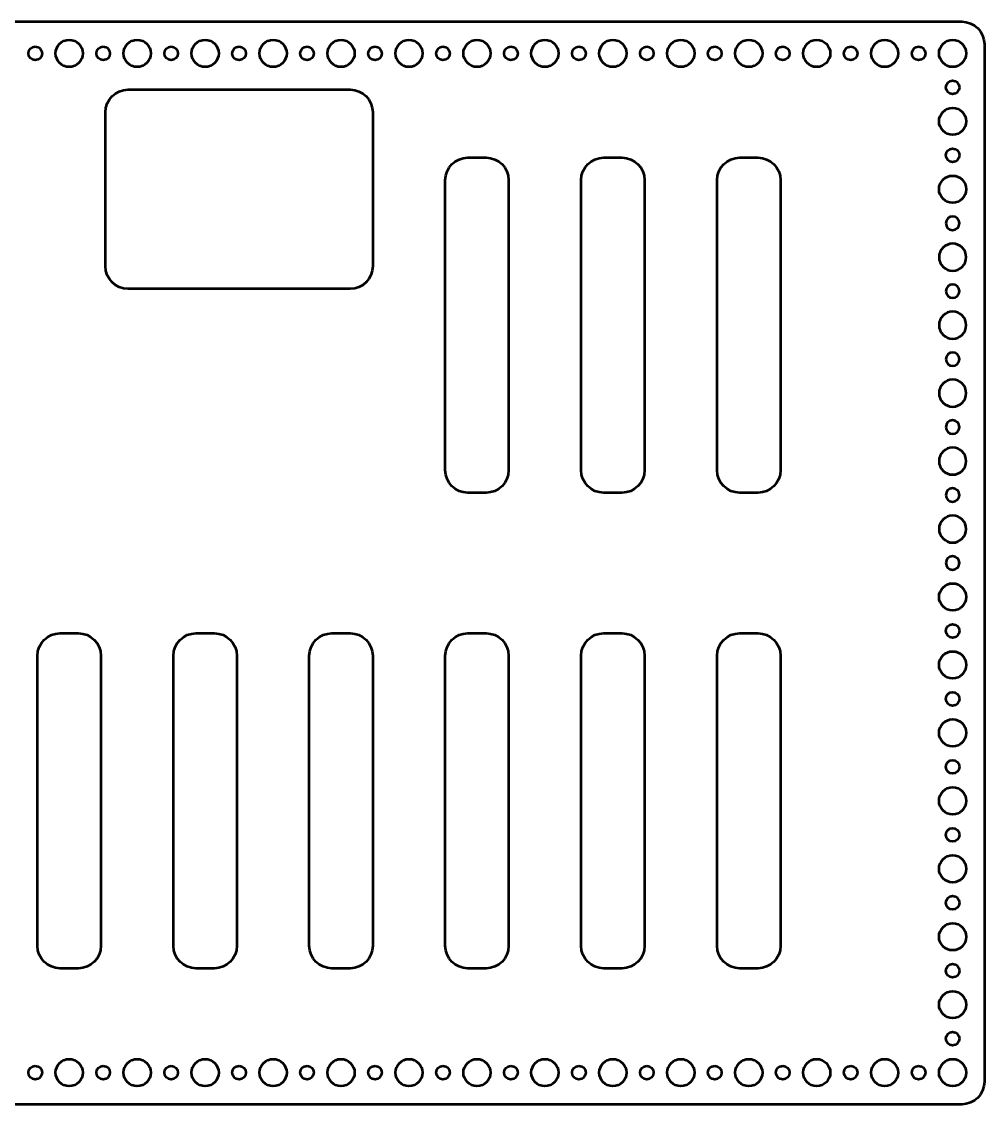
# Model space of a CAD drawing. Header units: centimetres. Extents: x -69 to 69, y -115 to 104.
# Drawn here: x -4.8 to 16.45, y -56.95 to -33.05 of the extents above; entities that cross this region are included whole.
import ezdxf

# ---------------------------------------------------------------- set-up
doc = ezdxf.new("R2010")
doc.units = ezdxf.units.CM
doc.header["$MEASUREMENT"] = 0
doc.layers.add('Layer 1', color=7, linetype='Continuous')

msp = doc.modelspace()

# ---------------------------------------------------------------- linework, layer by layer
at = {"layer": 'Layer 1', "lineweight": 53}
for centre, major_axis in [((-3.75001, -33.75001), (0, 0.30001)), ((-2.25001, -33.75001), (0, 0.30001)), ((-0.75001, -33.75001), (0, 0.30001)), ((0.74999, -33.75001), (0, 0.30001)), ((2.24999, -33.75001), (0, 0.30001)), ((3.74999, -33.75001), (0, 0.30001)), ((5.24999, -33.75001), (0, 0.30001)), ((6.74999, -33.75001), (0, 0.30001)), ((8.24999, -33.75001), (0, 0.30001)), ((9.74999, -33.75001), (0, 0.30001)), ((11.24999, -33.75001), (0, 0.30001)), ((12.74999, -33.75001), (0, 0.30001)), ((14.24999, -33.75001), (0, 0.30001)), ((15.74999, -33.75001), (0, 0.30001)), ((-4.5, -33.75), (0, 0.15)), ((-3, -33.75), (0, 0.15)), ((-1.5, -33.75), (0, 0.15)), ((0, -33.75), (0, 0.15)), ((1.5, -33.75), (0, 0.15)), ((3, -33.75), (0, 0.15)), ((4.5, -33.75), (0, 0.15)), ((6, -33.75), (0, 0.15)), ((7.5, -33.75), (0, 0.15)), ((9, -33.75), (0, 0.15)), ((10.5, -33.75), (0, 0.15)), ((12, -33.75), (0, 0.15)), ((13.5, -33.75), (0, 0.15)), ((15, -33.75), (0, 0.15)), ((-4.5, -56.25), (0, 0.15)), ((-3.75001, -56.25001), (0, 0.30001)), ((-3, -56.25), (0, 0.15)), ((-2.25001, -56.25001), (0, 0.30001)), ((-1.5, -56.25), (0, 0.15)), ((-0.75001, -56.25001), (0, 0.30001)), ((0, -56.25), (0, 0.15)), ((0.74999, -56.25001), (0, 0.30001)), ((1.5, -56.25), (0, 0.15)), ((2.24999, -56.25001), (0, 0.30001)), ((3, -56.25), (0, 0.15)), ((3.74999, -56.25001), (0, 0.30001)), ((4.5, -56.25), (0, 0.15)), ((5.24999, -56.25001), (0, 0.30001)), ((6, -56.25), (0, 0.15)), ((6.74999, -56.25001), (0, 0.30001)), ((7.5, -56.25), (0, 0.15)), ((8.24999, -56.25001), (0, 0.30001)), ((9, -56.25), (0, 0.15)), ((9.74999, -56.25001), (0, 0.30001)), ((10.5, -56.25), (0, 0.15)), ((11.24999, -56.25001), (0, 0.30001)), ((12, -56.25), (0, 0.15)), ((12.74999, -56.25001), (0, 0.30001)), ((13.5, -56.25), (0, 0.15)), ((14.24999, -56.25001), (0, 0.30001)), ((15, -56.25), (0, 0.15)), ((15.74999, -56.25001), (0, 0.30001))]:
    msp.add_ellipse(centre, major_axis=major_axis, ratio=1, dxfattribs=at)
for points, knots in [([(16.45, -56.45), (16.45, -56.45), (16.45, -33.55), (16.45, -33.55), (16.45, -33.55), (16.45, -33.27386), (16.22614, -33.05), (15.95, -33.05), (15.95, -33.05), (15.95, -33.05), (-15.95, -33.05), (-15.95, -33.05), (-15.95, -33.05), (-16.22614, -33.05), (-16.45, -33.27386), (-16.45, -33.55), (-16.45, -33.55), (-16.45, -33.55), (-16.45, -46.55), (-16.45, -46.55), (-16.45, -46.55), (-16.45, -46.55), (-15.05, -46.55), (-15.05, -46.55), (-15.05, -46.55), (-14.77386, -46.55), (-14.55, -46.77386), (-14.55, -47.05), (-14.55, -47.05), (-14.55, -47.05), (-14.55, -50.45), (-14.55, -50.45), (-14.55, -50.45), (-14.55, -50.72614), (-14.77386, -50.95), (-15.05, -50.95), (-15.05, -50.95), (-15.05, -50.95), (-16.45, -50.95), (-16.45, -50.95), (-16.45, -50.95), (-16.45, -50.95), (-16.45, -56.45), (-16.45, -56.45), (-16.45, -56.45), (-16.45, -56.72614), (-16.22614, -56.95), (-15.95, -56.95), (-15.95, -56.95), (-15.95, -56.95), (15.95, -56.95), (15.95, -56.95), (15.95, -56.95), (16.22614, -56.95), (16.45, -56.72614), (16.45, -56.45)], [0, 0, 0, 0, 0.06666667, 0.06666667, 0.06666667, 0.06666667, 0.13333333, 0.13333333, 0.13333333, 0.13333333, 0.2, 0.2, 0.2, 0.2, 0.26666667, 0.26666667, 0.26666667, 0.26666667, 0.33333333, 0.33333333, 0.33333333, 0.33333333, 0.4, 0.4, 0.4, 0.4, 0.46666667, 0.46666667, 0.46666667, 0.46666667, 0.53333333, 0.53333333, 0.53333333, 0.53333333, 0.6, 0.6, 0.6, 0.6, 0.66666667, 0.66666667, 0.66666667, 0.66666667, 0.73333333, 0.73333333, 0.73333333, 0.73333333, 0.8, 0.8, 0.8, 0.8, 0.86666667, 0.86666667, 0.86666667, 0.86666667, 1, 1, 1, 1]), ([(15.9, -34.5), (15.9, -34.41716), (15.83284, -34.35), (15.75, -34.35), (15.75, -34.35), (15.66716, -34.35), (15.6, -34.41716), (15.6, -34.5), (15.6, -34.5), (15.6, -34.58284), (15.66716, -34.65), (15.75, -34.65), (15.75, -34.65), (15.83284, -34.65), (15.9, -34.58284), (15.9, -34.5)], [0, 0, 0, 0, 0.2, 0.2, 0.2, 0.2, 0.4, 0.4, 0.4, 0.4, 0.6, 0.6, 0.6, 0.6, 1, 1, 1, 1]), ([(2.95, -38.45), (2.95, -38.45), (2.95, -35.05), (2.95, -35.05), (2.95, -35.05), (2.95, -34.77386), (2.72614, -34.55), (2.45, -34.55), (2.45, -34.55), (2.45, -34.55), (-2.45, -34.55), (-2.45, -34.55), (-2.45, -34.55), (-2.72614, -34.55), (-2.95, -34.77386), (-2.95, -35.05), (-2.95, -35.05), (-2.95, -35.05), (-2.95, -38.45), (-2.95, -38.45), (-2.95, -38.45), (-2.95, -38.72614), (-2.72614, -38.95), (-2.45, -38.95), (-2.45, -38.95), (-2.45, -38.95), (2.45, -38.95), (2.45, -38.95), (2.45, -38.95), (2.72614, -38.95), (2.95, -38.72614), (2.95, -38.45)], [0, 0, 0, 0, 0.11111111, 0.11111111, 0.11111111, 0.11111111, 0.22222222, 0.22222222, 0.22222222, 0.22222222, 0.33333333, 0.33333333, 0.33333333, 0.33333333, 0.44444444, 0.44444444, 0.44444444, 0.44444444, 0.55555556, 0.55555556, 0.55555556, 0.55555556, 0.66666667, 0.66666667, 0.66666667, 0.66666667, 0.77777778, 0.77777778, 0.77777778, 0.77777778, 1, 1, 1, 1]), ([(16.05, -35.25), (16.05, -35.08431), (15.91569, -34.95), (15.75, -34.95), (15.75, -34.95), (15.58431, -34.95), (15.45, -35.08431), (15.45, -35.25), (15.45, -35.25), (15.45, -35.41569), (15.58431, -35.55), (15.75, -35.55), (15.75, -35.55), (15.91569, -35.55), (16.05, -35.41569), (16.05, -35.25)], [0, 0, 0, 0, 0.2, 0.2, 0.2, 0.2, 0.4, 0.4, 0.4, 0.4, 0.6, 0.6, 0.6, 0.6, 1, 1, 1, 1]), ([(15.9, -36), (15.9, -35.91716), (15.83284, -35.85), (15.75, -35.85), (15.75, -35.85), (15.66716, -35.85), (15.6, -35.91716), (15.6, -36), (15.6, -36), (15.6, -36.08284), (15.66716, -36.15), (15.75, -36.15), (15.75, -36.15), (15.83284, -36.15), (15.9, -36.08284), (15.9, -36)], [0, 0, 0, 0, 0.2, 0.2, 0.2, 0.2, 0.4, 0.4, 0.4, 0.4, 0.6, 0.6, 0.6, 0.6, 1, 1, 1, 1]), ([(5.95, -42.95), (5.95, -42.95), (5.95, -36.55), (5.95, -36.55), (5.95, -36.55), (5.95, -36.27386), (5.72614, -36.05), (5.45, -36.05), (5.45, -36.05), (5.45, -36.05), (5.05, -36.05), (5.05, -36.05), (5.05, -36.05), (4.77386, -36.05), (4.55, -36.27386), (4.55, -36.55), (4.55, -36.55), (4.55, -36.55), (4.55, -42.95), (4.55, -42.95), (4.55, -42.95), (4.55, -43.22614), (4.77386, -43.45), (5.05, -43.45), (5.05, -43.45), (5.05, -43.45), (5.45, -43.45), (5.45, -43.45), (5.45, -43.45), (5.72614, -43.45), (5.95, -43.22614), (5.95, -42.95)], [0, 0, 0, 0, 0.11111111, 0.11111111, 0.11111111, 0.11111111, 0.22222222, 0.22222222, 0.22222222, 0.22222222, 0.33333333, 0.33333333, 0.33333333, 0.33333333, 0.44444444, 0.44444444, 0.44444444, 0.44444444, 0.55555556, 0.55555556, 0.55555556, 0.55555556, 0.66666667, 0.66666667, 0.66666667, 0.66666667, 0.77777778, 0.77777778, 0.77777778, 0.77777778, 1, 1, 1, 1]), ([(8.95, -42.95), (8.95, -42.95), (8.95, -36.55), (8.95, -36.55), (8.95, -36.55), (8.95, -36.27386), (8.72614, -36.05), (8.45, -36.05), (8.45, -36.05), (8.45, -36.05), (8.05, -36.05), (8.05, -36.05), (8.05, -36.05), (7.77386, -36.05), (7.55, -36.27386), (7.55, -36.55), (7.55, -36.55), (7.55, -36.55), (7.55, -42.95), (7.55, -42.95), (7.55, -42.95), (7.55, -43.22614), (7.77386, -43.45), (8.05, -43.45), (8.05, -43.45), (8.05, -43.45), (8.45, -43.45), (8.45, -43.45), (8.45, -43.45), (8.72614, -43.45), (8.95, -43.22614), (8.95, -42.95)], [0, 0, 0, 0, 0.11111111, 0.11111111, 0.11111111, 0.11111111, 0.22222222, 0.22222222, 0.22222222, 0.22222222, 0.33333333, 0.33333333, 0.33333333, 0.33333333, 0.44444444, 0.44444444, 0.44444444, 0.44444444, 0.55555556, 0.55555556, 0.55555556, 0.55555556, 0.66666667, 0.66666667, 0.66666667, 0.66666667, 0.77777778, 0.77777778, 0.77777778, 0.77777778, 1, 1, 1, 1]), ([(11.95, -42.95), (11.95, -42.95), (11.95, -36.55), (11.95, -36.55), (11.95, -36.55), (11.95, -36.27386), (11.72614, -36.05), (11.45, -36.05), (11.45, -36.05), (11.45, -36.05), (11.05, -36.05), (11.05, -36.05), (11.05, -36.05), (10.77386, -36.05), (10.55, -36.27386), (10.55, -36.55), (10.55, -36.55), (10.55, -36.55), (10.55, -42.95), (10.55, -42.95), (10.55, -42.95), (10.55, -43.22614), (10.77386, -43.45), (11.05, -43.45), (11.05, -43.45), (11.05, -43.45), (11.45, -43.45), (11.45, -43.45), (11.45, -43.45), (11.72614, -43.45), (11.95, -43.22614), (11.95, -42.95)], [0, 0, 0, 0, 0.11111111, 0.11111111, 0.11111111, 0.11111111, 0.22222222, 0.22222222, 0.22222222, 0.22222222, 0.33333333, 0.33333333, 0.33333333, 0.33333333, 0.44444444, 0.44444444, 0.44444444, 0.44444444, 0.55555556, 0.55555556, 0.55555556, 0.55555556, 0.66666667, 0.66666667, 0.66666667, 0.66666667, 0.77777778, 0.77777778, 0.77777778, 0.77777778, 1, 1, 1, 1]), ([(16.05, -36.75), (16.05, -36.58431), (15.91569, -36.45), (15.75, -36.45), (15.75, -36.45), (15.58431, -36.45), (15.45, -36.58431), (15.45, -36.75), (15.45, -36.75), (15.45, -36.91569), (15.58431, -37.05), (15.75, -37.05), (15.75, -37.05), (15.91569, -37.05), (16.05, -36.91569), (16.05, -36.75)], [0, 0, 0, 0, 0.2, 0.2, 0.2, 0.2, 0.4, 0.4, 0.4, 0.4, 0.6, 0.6, 0.6, 0.6, 1, 1, 1, 1]), ([(15.6, -37.5), (15.6, -37.41716), (15.66716, -37.35), (15.75, -37.35), (15.75, -37.35), (15.83284, -37.35), (15.9, -37.41716), (15.9, -37.5), (15.9, -37.5), (15.9, -37.58284), (15.83284, -37.65), (15.75, -37.65), (15.75, -37.65), (15.66716, -37.65), (15.6, -37.58284), (15.6, -37.5)], [0, 0, 0, 0, 0.2, 0.2, 0.2, 0.2, 0.4, 0.4, 0.4, 0.4, 0.6, 0.6, 0.6, 0.6, 1, 1, 1, 1]), ([(15.45, -38.25), (15.45, -38.08431), (15.58431, -37.95), (15.75, -37.95), (15.75, -37.95), (15.91569, -37.95), (16.05, -38.08431), (16.05, -38.25), (16.05, -38.25), (16.05, -38.41569), (15.91569, -38.55), (15.75, -38.55), (15.75, -38.55), (15.58431, -38.55), (15.45, -38.41569), (15.45, -38.25)], [0, 0, 0, 0, 0.2, 0.2, 0.2, 0.2, 0.4, 0.4, 0.4, 0.4, 0.6, 0.6, 0.6, 0.6, 1, 1, 1, 1]), ([(15.6, -39), (15.6, -38.91716), (15.66716, -38.85), (15.75, -38.85), (15.75, -38.85), (15.83284, -38.85), (15.9, -38.91716), (15.9, -39), (15.9, -39), (15.9, -39.08284), (15.83284, -39.15), (15.75, -39.15), (15.75, -39.15), (15.66716, -39.15), (15.6, -39.08284), (15.6, -39)], [0, 0, 0, 0, 0.2, 0.2, 0.2, 0.2, 0.4, 0.4, 0.4, 0.4, 0.6, 0.6, 0.6, 0.6, 1, 1, 1, 1]), ([(15.45, -39.75), (15.45, -39.58431), (15.58431, -39.45), (15.75, -39.45), (15.75, -39.45), (15.91569, -39.45), (16.05, -39.58431), (16.05, -39.75), (16.05, -39.75), (16.05, -39.91569), (15.91569, -40.05), (15.75, -40.05), (15.75, -40.05), (15.58431, -40.05), (15.45, -39.91569), (15.45, -39.75)], [0, 0, 0, 0, 0.2, 0.2, 0.2, 0.2, 0.4, 0.4, 0.4, 0.4, 0.6, 0.6, 0.6, 0.6, 1, 1, 1, 1]), ([(15.6, -40.5), (15.6, -40.41716), (15.66716, -40.35), (15.75, -40.35), (15.75, -40.35), (15.83284, -40.35), (15.9, -40.41716), (15.9, -40.5), (15.9, -40.5), (15.9, -40.58284), (15.83284, -40.65), (15.75, -40.65), (15.75, -40.65), (15.66716, -40.65), (15.6, -40.58284), (15.6, -40.5)], [0, 0, 0, 0, 0.2, 0.2, 0.2, 0.2, 0.4, 0.4, 0.4, 0.4, 0.6, 0.6, 0.6, 0.6, 1, 1, 1, 1]), ([(15.45, -41.25), (15.45, -41.08431), (15.58431, -40.95), (15.75, -40.95), (15.75, -40.95), (15.91569, -40.95), (16.05, -41.08431), (16.05, -41.25), (16.05, -41.25), (16.05, -41.41569), (15.91569, -41.55), (15.75, -41.55), (15.75, -41.55), (15.58431, -41.55), (15.45, -41.41569), (15.45, -41.25)], [0, 0, 0, 0, 0.2, 0.2, 0.2, 0.2, 0.4, 0.4, 0.4, 0.4, 0.6, 0.6, 0.6, 0.6, 1, 1, 1, 1]), ([(15.6, -42), (15.6, -41.91716), (15.66716, -41.85), (15.75, -41.85), (15.75, -41.85), (15.83284, -41.85), (15.9, -41.91716), (15.9, -42), (15.9, -42), (15.9, -42.08284), (15.83284, -42.15), (15.75, -42.15), (15.75, -42.15), (15.66716, -42.15), (15.6, -42.08284), (15.6, -42)], [0, 0, 0, 0, 0.2, 0.2, 0.2, 0.2, 0.4, 0.4, 0.4, 0.4, 0.6, 0.6, 0.6, 0.6, 1, 1, 1, 1]), ([(15.45, -42.75), (15.45, -42.58431), (15.58431, -42.45), (15.75, -42.45), (15.75, -42.45), (15.91569, -42.45), (16.05, -42.58431), (16.05, -42.75), (16.05, -42.75), (16.05, -42.91569), (15.91569, -43.05), (15.75, -43.05), (15.75, -43.05), (15.58431, -43.05), (15.45, -42.91569), (15.45, -42.75)], [0, 0, 0, 0, 0.2, 0.2, 0.2, 0.2, 0.4, 0.4, 0.4, 0.4, 0.6, 0.6, 0.6, 0.6, 1, 1, 1, 1]), ([(15.6, -43.5), (15.6, -43.41716), (15.66716, -43.35), (15.75, -43.35), (15.75, -43.35), (15.83284, -43.35), (15.9, -43.41716), (15.9, -43.5), (15.9, -43.5), (15.9, -43.58284), (15.83284, -43.65), (15.75, -43.65), (15.75, -43.65), (15.66716, -43.65), (15.6, -43.58284), (15.6, -43.5)], [0, 0, 0, 0, 0.2, 0.2, 0.2, 0.2, 0.4, 0.4, 0.4, 0.4, 0.6, 0.6, 0.6, 0.6, 1, 1, 1, 1]), ([(15.45, -44.25), (15.45, -44.08431), (15.58431, -43.95), (15.75, -43.95), (15.75, -43.95), (15.91569, -43.95), (16.05, -44.08431), (16.05, -44.25), (16.05, -44.25), (16.05, -44.41569), (15.91569, -44.55), (15.75, -44.55), (15.75, -44.55), (15.58431, -44.55), (15.45, -44.41569), (15.45, -44.25)], [0, 0, 0, 0, 0.2, 0.2, 0.2, 0.2, 0.4, 0.4, 0.4, 0.4, 0.6, 0.6, 0.6, 0.6, 1, 1, 1, 1]), ([(15.6, -45), (15.6, -44.91716), (15.66716, -44.85), (15.75, -44.85), (15.75, -44.85), (15.83284, -44.85), (15.9, -44.91716), (15.9, -45), (15.9, -45), (15.9, -45.08284), (15.83284, -45.15), (15.75, -45.15), (15.75, -45.15), (15.66716, -45.15), (15.6, -45.08284), (15.6, -45)], [0, 0, 0, 0, 0.2, 0.2, 0.2, 0.2, 0.4, 0.4, 0.4, 0.4, 0.6, 0.6, 0.6, 0.6, 1, 1, 1, 1]), ([(16.05, -45.75), (16.05, -45.58431), (15.91569, -45.45), (15.75, -45.45), (15.75, -45.45), (15.58431, -45.45), (15.45, -45.58431), (15.45, -45.75), (15.45, -45.75), (15.45, -45.91569), (15.58431, -46.05), (15.75, -46.05), (15.75, -46.05), (15.91569, -46.05), (16.05, -45.91569), (16.05, -45.75)], [0, 0, 0, 0, 0.2, 0.2, 0.2, 0.2, 0.4, 0.4, 0.4, 0.4, 0.6, 0.6, 0.6, 0.6, 1, 1, 1, 1]), ([(15.9, -46.5), (15.9, -46.41716), (15.83284, -46.35), (15.75, -46.35), (15.75, -46.35), (15.66716, -46.35), (15.6, -46.41716), (15.6, -46.5), (15.6, -46.5), (15.6, -46.58284), (15.66716, -46.65), (15.75, -46.65), (15.75, -46.65), (15.83284, -46.65), (15.9, -46.58284), (15.9, -46.5)], [0, 0, 0, 0, 0.2, 0.2, 0.2, 0.2, 0.4, 0.4, 0.4, 0.4, 0.6, 0.6, 0.6, 0.6, 1, 1, 1, 1]), ([(-3.05, -53.45), (-3.05, -53.45), (-3.05, -47.05), (-3.05, -47.05), (-3.05, -47.05), (-3.05, -46.77386), (-3.27386, -46.55), (-3.55, -46.55), (-3.55, -46.55), (-3.55, -46.55), (-3.95, -46.55), (-3.95, -46.55), (-3.95, -46.55), (-4.22614, -46.55), (-4.45, -46.77386), (-4.45, -47.05), (-4.45, -47.05), (-4.45, -47.05), (-4.45, -53.45), (-4.45, -53.45), (-4.45, -53.45), (-4.45, -53.72614), (-4.22614, -53.95), (-3.95, -53.95), (-3.95, -53.95), (-3.95, -53.95), (-3.55, -53.95), (-3.55, -53.95), (-3.55, -53.95), (-3.27386, -53.95), (-3.05, -53.72614), (-3.05, -53.45)], [0, 0, 0, 0, 0.11111111, 0.11111111, 0.11111111, 0.11111111, 0.22222222, 0.22222222, 0.22222222, 0.22222222, 0.33333333, 0.33333333, 0.33333333, 0.33333333, 0.44444444, 0.44444444, 0.44444444, 0.44444444, 0.55555556, 0.55555556, 0.55555556, 0.55555556, 0.66666667, 0.66666667, 0.66666667, 0.66666667, 0.77777778, 0.77777778, 0.77777778, 0.77777778, 1, 1, 1, 1]), ([(-0.05, -53.45), (-0.05, -53.45), (-0.05, -47.05), (-0.05, -47.05), (-0.05, -47.05), (-0.05, -46.77386), (-0.27386, -46.55), (-0.55, -46.55), (-0.55, -46.55), (-0.55, -46.55), (-0.95, -46.55), (-0.95, -46.55), (-0.95, -46.55), (-1.22614, -46.55), (-1.45, -46.77386), (-1.45, -47.05), (-1.45, -47.05), (-1.45, -47.05), (-1.45, -53.45), (-1.45, -53.45), (-1.45, -53.45), (-1.45, -53.72614), (-1.22614, -53.95), (-0.95, -53.95), (-0.95, -53.95), (-0.95, -53.95), (-0.55, -53.95), (-0.55, -53.95), (-0.55, -53.95), (-0.27386, -53.95), (-0.05, -53.72614), (-0.05, -53.45)], [0, 0, 0, 0, 0.11111111, 0.11111111, 0.11111111, 0.11111111, 0.22222222, 0.22222222, 0.22222222, 0.22222222, 0.33333333, 0.33333333, 0.33333333, 0.33333333, 0.44444444, 0.44444444, 0.44444444, 0.44444444, 0.55555556, 0.55555556, 0.55555556, 0.55555556, 0.66666667, 0.66666667, 0.66666667, 0.66666667, 0.77777778, 0.77777778, 0.77777778, 0.77777778, 1, 1, 1, 1]), ([(2.95, -53.45), (2.95, -53.45), (2.95, -47.05), (2.95, -47.05), (2.95, -47.05), (2.95, -46.77386), (2.72614, -46.55), (2.45, -46.55), (2.45, -46.55), (2.45, -46.55), (2.05, -46.55), (2.05, -46.55), (2.05, -46.55), (1.77386, -46.55), (1.55, -46.77386), (1.55, -47.05), (1.55, -47.05), (1.55, -47.05), (1.55, -53.45), (1.55, -53.45), (1.55, -53.45), (1.55, -53.72614), (1.77386, -53.95), (2.05, -53.95), (2.05, -53.95), (2.05, -53.95), (2.45, -53.95), (2.45, -53.95), (2.45, -53.95), (2.72614, -53.95), (2.95, -53.72614), (2.95, -53.45)], [0, 0, 0, 0, 0.11111111, 0.11111111, 0.11111111, 0.11111111, 0.22222222, 0.22222222, 0.22222222, 0.22222222, 0.33333333, 0.33333333, 0.33333333, 0.33333333, 0.44444444, 0.44444444, 0.44444444, 0.44444444, 0.55555556, 0.55555556, 0.55555556, 0.55555556, 0.66666667, 0.66666667, 0.66666667, 0.66666667, 0.77777778, 0.77777778, 0.77777778, 0.77777778, 1, 1, 1, 1]), ([(5.95, -53.45), (5.95, -53.45), (5.95, -47.05), (5.95, -47.05), (5.95, -47.05), (5.95, -46.77386), (5.72614, -46.55), (5.45, -46.55), (5.45, -46.55), (5.45, -46.55), (5.05, -46.55), (5.05, -46.55), (5.05, -46.55), (4.77386, -46.55), (4.55, -46.77386), (4.55, -47.05), (4.55, -47.05), (4.55, -47.05), (4.55, -53.45), (4.55, -53.45), (4.55, -53.45), (4.55, -53.72614), (4.77386, -53.95), (5.05, -53.95), (5.05, -53.95), (5.05, -53.95), (5.45, -53.95), (5.45, -53.95), (5.45, -53.95), (5.72614, -53.95), (5.95, -53.72614), (5.95, -53.45)], [0, 0, 0, 0, 0.11111111, 0.11111111, 0.11111111, 0.11111111, 0.22222222, 0.22222222, 0.22222222, 0.22222222, 0.33333333, 0.33333333, 0.33333333, 0.33333333, 0.44444444, 0.44444444, 0.44444444, 0.44444444, 0.55555556, 0.55555556, 0.55555556, 0.55555556, 0.66666667, 0.66666667, 0.66666667, 0.66666667, 0.77777778, 0.77777778, 0.77777778, 0.77777778, 1, 1, 1, 1]), ([(8.95, -53.45), (8.95, -53.45), (8.95, -47.05), (8.95, -47.05), (8.95, -47.05), (8.95, -46.77386), (8.72614, -46.55), (8.45, -46.55), (8.45, -46.55), (8.45, -46.55), (8.05, -46.55), (8.05, -46.55), (8.05, -46.55), (7.77386, -46.55), (7.55, -46.77386), (7.55, -47.05), (7.55, -47.05), (7.55, -47.05), (7.55, -53.45), (7.55, -53.45), (7.55, -53.45), (7.55, -53.72614), (7.77386, -53.95), (8.05, -53.95), (8.05, -53.95), (8.05, -53.95), (8.45, -53.95), (8.45, -53.95), (8.45, -53.95), (8.72614, -53.95), (8.95, -53.72614), (8.95, -53.45)], [0, 0, 0, 0, 0.11111111, 0.11111111, 0.11111111, 0.11111111, 0.22222222, 0.22222222, 0.22222222, 0.22222222, 0.33333333, 0.33333333, 0.33333333, 0.33333333, 0.44444444, 0.44444444, 0.44444444, 0.44444444, 0.55555556, 0.55555556, 0.55555556, 0.55555556, 0.66666667, 0.66666667, 0.66666667, 0.66666667, 0.77777778, 0.77777778, 0.77777778, 0.77777778, 1, 1, 1, 1]), ([(11.95, -53.45), (11.95, -53.45), (11.95, -47.05), (11.95, -47.05), (11.95, -47.05), (11.95, -46.77386), (11.72614, -46.55), (11.45, -46.55), (11.45, -46.55), (11.45, -46.55), (11.05, -46.55), (11.05, -46.55), (11.05, -46.55), (10.77386, -46.55), (10.55, -46.77386), (10.55, -47.05), (10.55, -47.05), (10.55, -47.05), (10.55, -53.45), (10.55, -53.45), (10.55, -53.45), (10.55, -53.72614), (10.77386, -53.95), (11.05, -53.95), (11.05, -53.95), (11.05, -53.95), (11.45, -53.95), (11.45, -53.95), (11.45, -53.95), (11.72614, -53.95), (11.95, -53.72614), (11.95, -53.45)], [0, 0, 0, 0, 0.11111111, 0.11111111, 0.11111111, 0.11111111, 0.22222222, 0.22222222, 0.22222222, 0.22222222, 0.33333333, 0.33333333, 0.33333333, 0.33333333, 0.44444444, 0.44444444, 0.44444444, 0.44444444, 0.55555556, 0.55555556, 0.55555556, 0.55555556, 0.66666667, 0.66666667, 0.66666667, 0.66666667, 0.77777778, 0.77777778, 0.77777778, 0.77777778, 1, 1, 1, 1]), ([(16.05, -47.25), (16.05, -47.08431), (15.91569, -46.95), (15.75, -46.95), (15.75, -46.95), (15.58431, -46.95), (15.45, -47.08431), (15.45, -47.25), (15.45, -47.25), (15.45, -47.41569), (15.58431, -47.55), (15.75, -47.55), (15.75, -47.55), (15.91569, -47.55), (16.05, -47.41569), (16.05, -47.25)], [0, 0, 0, 0, 0.2, 0.2, 0.2, 0.2, 0.4, 0.4, 0.4, 0.4, 0.6, 0.6, 0.6, 0.6, 1, 1, 1, 1]), ([(15.9, -48), (15.9, -47.91716), (15.83284, -47.85), (15.75, -47.85), (15.75, -47.85), (15.66716, -47.85), (15.6, -47.91716), (15.6, -48), (15.6, -48), (15.6, -48.08284), (15.66716, -48.15), (15.75, -48.15), (15.75, -48.15), (15.83284, -48.15), (15.9, -48.08284), (15.9, -48)], [0, 0, 0, 0, 0.2, 0.2, 0.2, 0.2, 0.4, 0.4, 0.4, 0.4, 0.6, 0.6, 0.6, 0.6, 1, 1, 1, 1]), ([(16.05, -48.75), (16.05, -48.58431), (15.91569, -48.45), (15.75, -48.45), (15.75, -48.45), (15.58431, -48.45), (15.45, -48.58431), (15.45, -48.75), (15.45, -48.75), (15.45, -48.91569), (15.58431, -49.05), (15.75, -49.05), (15.75, -49.05), (15.91569, -49.05), (16.05, -48.91569), (16.05, -48.75)], [0, 0, 0, 0, 0.2, 0.2, 0.2, 0.2, 0.4, 0.4, 0.4, 0.4, 0.6, 0.6, 0.6, 0.6, 1, 1, 1, 1]), ([(15.9, -49.5), (15.9, -49.41716), (15.83284, -49.35), (15.75, -49.35), (15.75, -49.35), (15.66716, -49.35), (15.6, -49.41716), (15.6, -49.5), (15.6, -49.5), (15.6, -49.58284), (15.66716, -49.65), (15.75, -49.65), (15.75, -49.65), (15.83284, -49.65), (15.9, -49.58284), (15.9, -49.5)], [0, 0, 0, 0, 0.2, 0.2, 0.2, 0.2, 0.4, 0.4, 0.4, 0.4, 0.6, 0.6, 0.6, 0.6, 1, 1, 1, 1]), ([(16.05, -50.25), (16.05, -50.08431), (15.91569, -49.95), (15.75, -49.95), (15.75, -49.95), (15.58431, -49.95), (15.45, -50.08431), (15.45, -50.25), (15.45, -50.25), (15.45, -50.41569), (15.58431, -50.55), (15.75, -50.55), (15.75, -50.55), (15.91569, -50.55), (16.05, -50.41569), (16.05, -50.25)], [0, 0, 0, 0, 0.2, 0.2, 0.2, 0.2, 0.4, 0.4, 0.4, 0.4, 0.6, 0.6, 0.6, 0.6, 1, 1, 1, 1]), ([(15.9, -51), (15.9, -50.91716), (15.83284, -50.85), (15.75, -50.85), (15.75, -50.85), (15.66716, -50.85), (15.6, -50.91716), (15.6, -51), (15.6, -51), (15.6, -51.08284), (15.66716, -51.15), (15.75, -51.15), (15.75, -51.15), (15.83284, -51.15), (15.9, -51.08284), (15.9, -51)], [0, 0, 0, 0, 0.2, 0.2, 0.2, 0.2, 0.4, 0.4, 0.4, 0.4, 0.6, 0.6, 0.6, 0.6, 1, 1, 1, 1]), ([(16.05, -51.75), (16.05, -51.58431), (15.91569, -51.45), (15.75, -51.45), (15.75, -51.45), (15.58431, -51.45), (15.45, -51.58431), (15.45, -51.75), (15.45, -51.75), (15.45, -51.91569), (15.58431, -52.05), (15.75, -52.05), (15.75, -52.05), (15.91569, -52.05), (16.05, -51.91569), (16.05, -51.75)], [0, 0, 0, 0, 0.2, 0.2, 0.2, 0.2, 0.4, 0.4, 0.4, 0.4, 0.6, 0.6, 0.6, 0.6, 1, 1, 1, 1]), ([(15.9, -52.5), (15.9, -52.41716), (15.83284, -52.35), (15.75, -52.35), (15.75, -52.35), (15.66716, -52.35), (15.6, -52.41716), (15.6, -52.5), (15.6, -52.5), (15.6, -52.58284), (15.66716, -52.65), (15.75, -52.65), (15.75, -52.65), (15.83284, -52.65), (15.9, -52.58284), (15.9, -52.5)], [0, 0, 0, 0, 0.2, 0.2, 0.2, 0.2, 0.4, 0.4, 0.4, 0.4, 0.6, 0.6, 0.6, 0.6, 1, 1, 1, 1]), ([(16.05, -53.25), (16.05, -53.08431), (15.91569, -52.95), (15.75, -52.95), (15.75, -52.95), (15.58431, -52.95), (15.45, -53.08431), (15.45, -53.25), (15.45, -53.25), (15.45, -53.41569), (15.58431, -53.55), (15.75, -53.55), (15.75, -53.55), (15.91569, -53.55), (16.05, -53.41569), (16.05, -53.25)], [0, 0, 0, 0, 0.2, 0.2, 0.2, 0.2, 0.4, 0.4, 0.4, 0.4, 0.6, 0.6, 0.6, 0.6, 1, 1, 1, 1]), ([(15.9, -54), (15.9, -53.91716), (15.83284, -53.85), (15.75, -53.85), (15.75, -53.85), (15.66716, -53.85), (15.6, -53.91716), (15.6, -54), (15.6, -54), (15.6, -54.08284), (15.66716, -54.15), (15.75, -54.15), (15.75, -54.15), (15.83284, -54.15), (15.9, -54.08284), (15.9, -54)], [0, 0, 0, 0, 0.2, 0.2, 0.2, 0.2, 0.4, 0.4, 0.4, 0.4, 0.6, 0.6, 0.6, 0.6, 1, 1, 1, 1]), ([(16.05, -54.75), (16.05, -54.58431), (15.91569, -54.45), (15.75, -54.45), (15.75, -54.45), (15.58431, -54.45), (15.45, -54.58431), (15.45, -54.75), (15.45, -54.75), (15.45, -54.91569), (15.58431, -55.05), (15.75, -55.05), (15.75, -55.05), (15.91569, -55.05), (16.05, -54.91569), (16.05, -54.75)], [0, 0, 0, 0, 0.2, 0.2, 0.2, 0.2, 0.4, 0.4, 0.4, 0.4, 0.6, 0.6, 0.6, 0.6, 1, 1, 1, 1]), ([(15.9, -55.5), (15.9, -55.41716), (15.83284, -55.35), (15.75, -55.35), (15.75, -55.35), (15.66716, -55.35), (15.6, -55.41716), (15.6, -55.5), (15.6, -55.5), (15.6, -55.58284), (15.66716, -55.65), (15.75, -55.65), (15.75, -55.65), (15.83284, -55.65), (15.9, -55.58284), (15.9, -55.5)], [0, 0, 0, 0, 0.2, 0.2, 0.2, 0.2, 0.4, 0.4, 0.4, 0.4, 0.6, 0.6, 0.6, 0.6, 1, 1, 1, 1])]:
    msp.add_open_spline(points, degree=3, knots=knots, dxfattribs=at)

doc.saveas('drawing.dxf')
